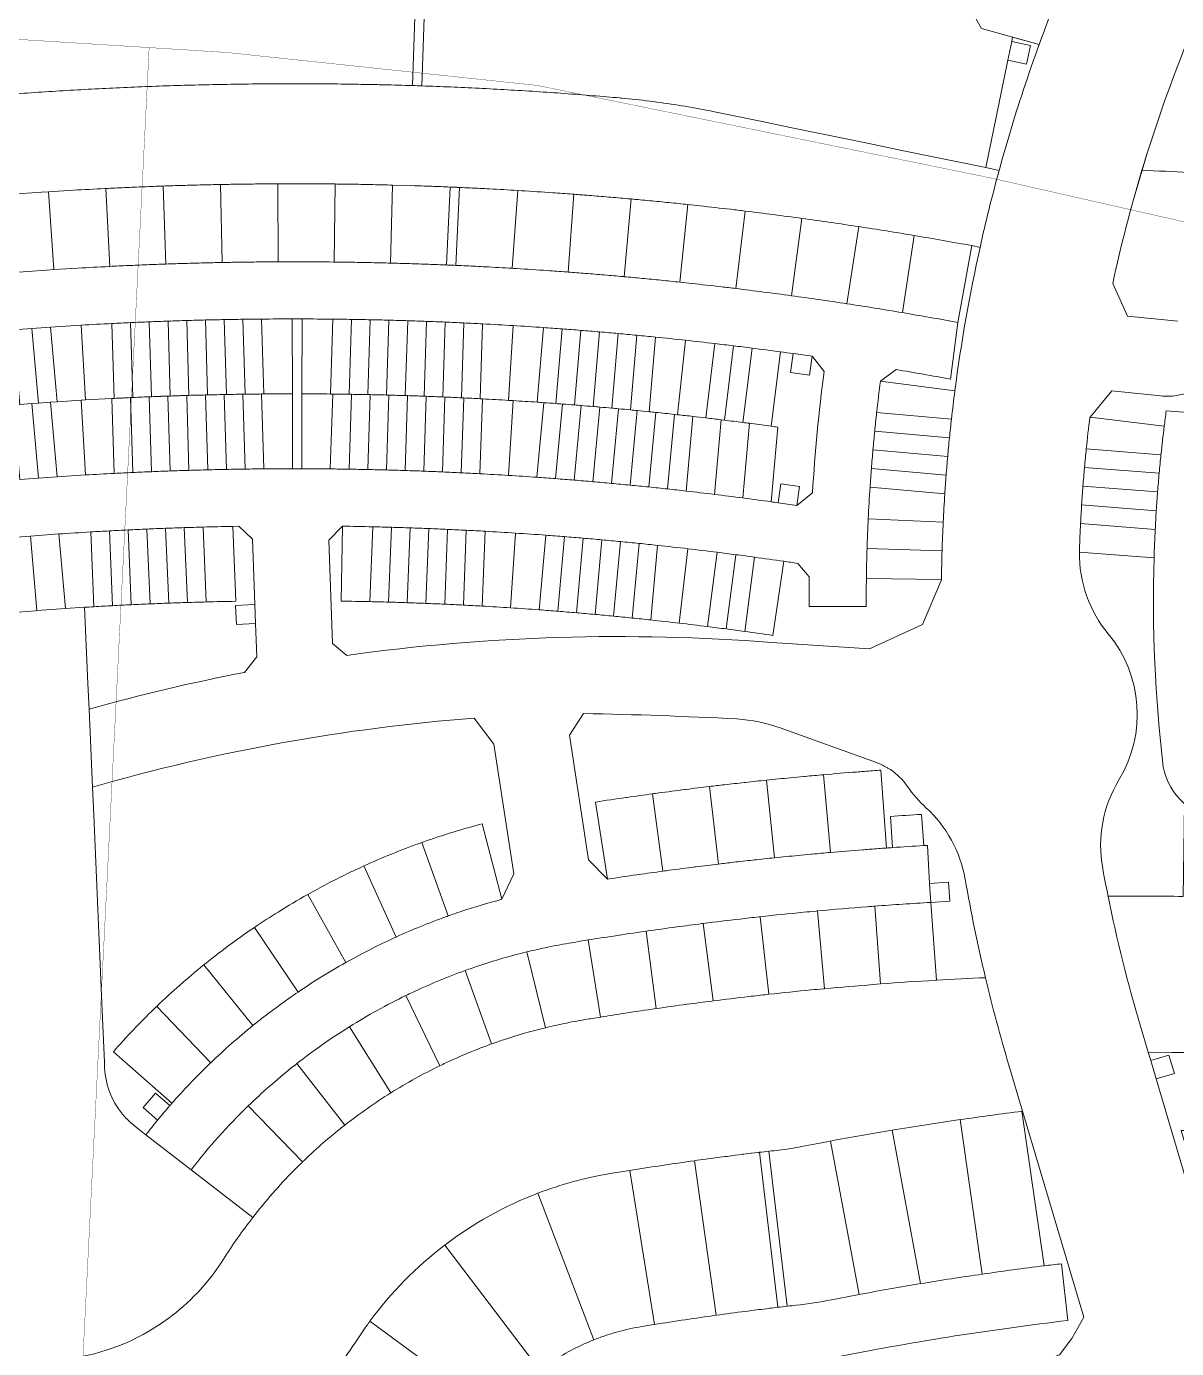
# Model space of a CAD drawing. Header units: centimetres. Extents: x -6122352 to 6876996, y -1694241 to 2592194.
# Drawn here: x -4519016 to -4150355, y -321078 to 102503 of the extents above; entities that cross this region are included whole.
import ezdxf

# ---------------------------------------------------------------- set-up
doc = ezdxf.new("R2010")
doc.units = ezdxf.units.CM
doc.header["$MEASUREMENT"] = 0
for name, color, linetype, lineweight, true_color in [('23585-XR-AR-DAMAC PLOT LIMITS$0$1-End units', 7, 'Continuous', 5, 0xf8991e), ('23585-XR-AR-DAMAC PLOT LIMITS$0$1-Open Space', 7, 'Continuous', 5, 0x90cf5a), ('23585-XR-AR-DAMAC PLOT LIMITS$0$1-Utility', 7, 'Continuous', 5, 0x8db1ff)]:
    doc.layers.add(name, color=color, linetype=linetype, lineweight=lineweight, true_color=true_color)
for name, color, linetype, lineweight in [('23585-XR-AR-DAMAC PLOT LIMITS$0$1-LV3', 231, 'Continuous', 5), ('23585-XR-AR-DAMAC PLOT LIMITS$0$1-Mid units', 41, 'Continuous', 5), ('23585-XR-AR-DAMAC PLOT LIMITS$0$1-Recreational', 211, 'Continuous', 5), ('23585-XR-AR-DAMAC PLOT LIMITS$0$1-V75', 142, 'Continuous', 5), ('A-ANNO-TEXT', 3, 'Continuous', 25)]:
    doc.layers.add(name, color=color, linetype=linetype, lineweight=lineweight)
doc.layers.add('23585-XR-AR-DAMAC PLOT LIMITS$0$D-Phase New', color=7, linetype='Continuous', true_color=0x000080)
doc.layers.add('@MI-REF LAYER', color=7, linetype='Continuous')

# ---------------------------------------------------------------- blocks, each defined once
blk = doc.blocks.new('23585-XR-AR-DAMAC PLOT LIMITS')
at = {"layer": '23585-XR-AR-DAMAC PLOT LIMITS$0$1-End units', "color": 251, "true_color": 0x636466}
for points in [[(496868.89, 2769574.69), (496847.25, 2769564.18, 0.003569), (496850.77, 2769557.23), (496857.13, 2769555.72), (496873.37, 2769565.89, -0.004724)], [(496996.65, 2769505.94), (496979.12, 2769489.53, -0.005303), (496972.46, 2769497.18), (496972.44, 2769497.33), (496990.64, 2769512.85, 0.005042)], [(497019.55, 2769481.96), (497002.02, 2769465.55, -0.005978), (497001.32, 2769466.22, -0.004283), (496995.52, 2769472.01), (497013.05, 2769488.42, 0.005042)], [(496942.9, 2769464.09), (496925.14, 2769447.85, -0.004637), (496918.54, 2769455.54), (496936.94, 2769471.04, 0.004383)], [(496965.48, 2769439.82), (496948.39, 2769422.88, -0.004637), (496941.33, 2769430.14), (496959.09, 2769446.37, 0.004383)], [(496905.55, 2769419.98, 0.000695), (496903.13, 2769417.96, 0.000689), (496900.74, 2769415.96), (496900.19, 2769415.5, 0.000477), (496898.54, 2769414.1), (496882.95, 2769432.35, -0.001976), (496889.96, 2769438.23)], [(496971.97, 2769433.38), (496955.19, 2769416.14, -0.004382), (496948.39, 2769422.88), (496965.48, 2769439.82, 0.004382)], [(496978.58, 2769427.05), (496962.11, 2769409.53, -0.004382), (496955.19, 2769416.14), (496971.97, 2769433.38, 0.004382)], [(496889.42, 2769406.31, 0.000914), (496886.29, 2769403.59, 0.001103), (496882.52, 2769400.3), (496866.68, 2769418.33, -0.002045), (496873.83, 2769424.55)], [(496923.37, 2769403.58, 0.002063), (496916.34, 2769397.72), (496900.19, 2769415.5), (496900.74, 2769415.96, -0.000689), (496903.13, 2769417.96, -0.000695), (496905.55, 2769419.98, -0.000478), (496907.22, 2769421.37)], [(496882.52, 2769400.3), (496881.77, 2769399.64, 0.001323), (496877.28, 2769395.66, 0.000475), (496875.67, 2769394.23), (496859.4, 2769411.88, -0.0021), (496866.68, 2769418.33)], [(496916.34, 2769397.72, 0.002062), (496909.36, 2769391.8), (496893.21, 2769409.57), (496893.97, 2769410.22, -0.001323), (496898.54, 2769414.1, -0.000477), (496900.19, 2769415.5)], [(496909.36, 2769391.8, 0.002062), (496902.43, 2769385.82), (496886.29, 2769403.59, -0.000914), (496889.42, 2769406.31, -0.001104), (496893.21, 2769409.57)], [(496948.29, 2769369.3), (496932.85, 2769387.67, -0.002174), (496940.17, 2769393.7), (496955.35, 2769375.11, 0.002143)], [(496849.19, 2769369.84, 0.001702), (496843.62, 2769364.5, 0.000316), (496842.59, 2769363.5), (496825.91, 2769380.76, -0.0021), (496832.93, 2769387.49)], [(496842.59, 2769363.5, 0.00186), (496836.54, 2769357.62), (496836.03, 2769357.11), (496818.85, 2769373.88, -0.002128), (496825.91, 2769380.76)], [(496939.11, 2769361.57, 0.002143), (496932.16, 2769355.62), (496916.46, 2769373.77, -0.002174), (496923.66, 2769379.94)], [(496932.16, 2769355.62, 0.002143), (496925.27, 2769349.6), (496909.1, 2769367.34, -0.002236), (496916.46, 2769373.77)], [(496866.89, 2769353.55, 0.002062), (496860.28, 2769347.22), (496843.62, 2769364.5, -0.001702), (496849.19, 2769369.84, -0.000475), (496850.75, 2769371.32)], [(496860.28, 2769347.22, 0.002062), (496853.72, 2769340.84), (496836.54, 2769357.62, -0.00186), (496842.59, 2769363.5, -0.000316), (496843.62, 2769364.5)], [(496898.65, 2769325.36, 0.002143), (496892.01, 2769319.05), (496875.41, 2769336.38, -0.002236), (496882.49, 2769343.11)], [(496802.51, 2769322.76, 0.002019), (496796.29, 2769316.05), (496778.63, 2769332.3, -0.002128), (496785.33, 2769339.52)], [(496892.01, 2769319.05, 0.002143), (496885.43, 2769312.69), (496868.39, 2769329.6, -0.002236), (496875.41, 2769336.38)], [(496794.22, 2769313.79, 0.002019), (496788.07, 2769307.01), (496769.89, 2769322.69, -0.002128), (496776.51, 2769329.99)], [(496820.17, 2769306.51, 0.002062), (496813.95, 2769299.79), (496796.29, 2769316.05, -0.002019), (496802.51, 2769322.76), (496803, 2769323.28)], [(496811.92, 2769297.59, 0.002062), (496805.77, 2769290.81), (496787.59, 2769306.48), (496788.07, 2769307.01, -0.002019), (496794.22, 2769313.79)], [(496860.08, 2769287.13, 0.002143), (496853.78, 2769280.5), (496836.31, 2769296.96, -0.002236), (496843.04, 2769304.03)], [(496756.71, 2769270.67), (496756.25, 2769270.12), (496750.9, 2769263.62), (496732.28, 2769278.76, 0.000097), (496738.53, 2769286.35)], [(496774.44, 2769254.45, -0.000312), (496768.63, 2769247.38), (496749.98, 2769262.49), (496750.9, 2769263.62), (496756.25, 2769270.12)], [(496830.98, 2769255.53, 0.002142), (496824.72, 2769248.38), (496806.36, 2769263.84, -0.002176), (496812.62, 2769270.99)], [(496801.56, 2769220.82, 0.000673), (496799.68, 2769218.5), (496795.82, 2769213.69), (496776.77, 2769228.29, -0.000233), (496783.21, 2769236.27)]]:
    blk.add_lwpolyline(points, format="xyb", close=True, dxfattribs=at)
for points in [[(496745.15, 2769256.49), (496726.09, 2769271.08), (496732.28, 2769278.76), (496750.9, 2769263.62), (496749.98, 2769262.49)], [(496768.63, 2769247.38), (496762.89, 2769240.24), (496743.8, 2769254.8), (496745.15, 2769256.49), (496749.98, 2769262.49)], [(496795.82, 2769213.69), (496794.87, 2769212.49), (496790.15, 2769206.51), (496771.1, 2769221.11), (496776.77, 2769228.29)]]:
    blk.add_lwpolyline(points, close=True, dxfattribs=at)
at = {"layer": '23585-XR-AR-DAMAC PLOT LIMITS$0$1-LV3', "color": 251, "true_color": 0x636466}
for points in [[(496921.39, 2769486.52, 0.003825), (496907.12, 2769475.56), (496891.44, 2769495.03, -0.003905), (496906.31, 2769506.46)], [(496907.12, 2769475.56, 0.003827), (496893.01, 2769464.38), (496877.33, 2769483.85, -0.003747), (496891.44, 2769495.03)], [(496893.01, 2769464.38, 0.003827), (496879.08, 2769452.98), (496863.1, 2769472.21, -0.003827), (496877.33, 2769483.85)], [(496879.08, 2769452.98, 0.003827), (496865.32, 2769441.37), (496849.05, 2769460.36, -0.003827), (496863.1, 2769472.21)], [(496865.32, 2769441.37, 0.000969), (496861.86, 2769438.4, 0.002045), (496854.6, 2769432.08, 0.000724), (496851.74, 2769429.56), (496835.14, 2769448.25, -0.000734), (496838.1, 2769450.85, -0.002045), (496845.52, 2769457.32, -0.000969), (496849.05, 2769460.36)], [(496851.74, 2769429.56, 0.001151), (496847.21, 2769425.53, 0.001296), (496842.68, 2769421.46, 0.001242), (496838.35, 2769417.54), (496821.51, 2769436.01, -0.001242), (496825.93, 2769440.02, -0.001296), (496830.56, 2769444.18, -0.00114), (496835.14, 2769448.25)], [(496838.35, 2769417.54), (496838.16, 2769417.36, 0.001296), (496833.67, 2769413.25, 0.001296), (496829.2, 2769409.1, 0.001181), (496825.14, 2769405.31), (496808.02, 2769423.52, -0.001181), (496812.16, 2769427.4, -0.001296), (496816.73, 2769431.63, -0.001296), (496821.32, 2769435.84), (496821.51, 2769436.01)], [(496825.14, 2769405.31), (496824.75, 2769404.94, 0.001296), (496820.32, 2769400.75, 0.0021), (496813.19, 2769393.91, 0.000316), (496812.12, 2769392.88), (496794.99, 2769411.1), (496795.81, 2769411.89, -0.0021), (496803.09, 2769418.87, -0.001296), (496807.62, 2769423.15), (496808.02, 2769423.52)], [(496812.12, 2769392.88, 0.001812), (496806.02, 2769386.93, 0.001296), (496801.68, 2769382.64, 0.00072), (496799.29, 2769380.25), (496781.61, 2769397.93, -0.00072), (496784.06, 2769400.37, -0.001296), (496788.49, 2769404.75, -0.001891), (496794.99, 2769411.1)], [(496779.49, 2769395.81, 0.001247), (496775.28, 2769391.55, 0.001296), (496770.92, 2769387.11), (496766.58, 2769382.64), (496784.56, 2769365.27, -0.001297), (496788.81, 2769369.65, -0.001296), (496793.08, 2769374, -0.001234), (496797.17, 2769378.13)], [(496784.56, 2769365.27, 0.00127), (496780.35, 2769360.88, 0.001296), (496776.15, 2769356.47, 0.001237), (496772.16, 2769352.23), (496753.91, 2769369.32, -0.001237), (496757.98, 2769373.64, -0.001296), (496762.27, 2769378.15, -0.001294), (496766.58, 2769382.64)], [(496772.16, 2769352.23), (496771.97, 2769352.03, 0.002131), (496765.15, 2769344.68), (496763.02, 2769342.36, 0.000967), (496759.96, 2769339), (496741.45, 2769355.8, -0.00097), (496744.59, 2769359.25), (496746.74, 2769361.59, -0.002134), (496753.72, 2769369.11), (496753.91, 2769369.32)], [(497030.12, 2769355.9, 0.001144), (497026.95, 2769351.88), (497026.69, 2769351.56, 0.000463), (497025.42, 2769349.93, 0.002326), (497019.05, 2769341.71), (496999.21, 2769356.93, -0.002326), (497005.73, 2769365.33, -0.000463), (497007.03, 2769367), (497007.29, 2769367.33, -0.001144), (497010.53, 2769371.44)], [(496759.96, 2769339, 0.001164), (496756.28, 2769334.93, 0.001296), (496752.22, 2769330.39, 0.001296), (496748.18, 2769325.83), (496747.96, 2769325.58), (496729.2, 2769342.1), (496729.42, 2769342.35, -0.001296), (496733.55, 2769347.01, -0.001296), (496737.7, 2769351.65, -0.001164), (496741.45, 2769355.8)], [(497019.05, 2769341.71, 0.001306), (497015.5, 2769337.06), (497015.25, 2769336.74, 0.000928), (497012.75, 2769333.42, 0.001699), (497008.2, 2769327.34), (496988.13, 2769342.24, -0.001699), (496992.78, 2769348.46, -0.000928), (496995.33, 2769351.85), (496995.59, 2769352.18, -0.001307), (496999.21, 2769356.93)], [(497072.23, 2769339.19), (497071.98, 2769338.88, 0.004099), (497060.99, 2769325.13), (497041.34, 2769340.58, -0.004093), (497052.58, 2769354.64)], [(496747.96, 2769325.58, 0.001225), (496744.16, 2769321.24, 0.001296), (496740.17, 2769316.64, 0.001306), (496736.17, 2769311.98), (496717.15, 2769328.21, -0.001306), (496721.24, 2769332.97, -0.001296), (496725.32, 2769337.67, -0.001225), (496729.2, 2769342.1)], [(497008.2, 2769327.34, 0.001469), (497004.3, 2769322.06), (497004.06, 2769321.72, 0.001393), (497000.39, 2769316.69, 0.001072), (496997.59, 2769312.8), (496977.28, 2769327.37, -0.001072), (496980.14, 2769331.35, -0.001393), (496983.89, 2769336.5), (496984.14, 2769336.84, -0.001469), (496988.13, 2769342.24)], [(497060.99, 2769325.13), (497059.52, 2769323.25, 0.003632), (497049.99, 2769310.88), (497030.08, 2769326, -0.003632), (497039.83, 2769338.65, -0.000463), (497041.09, 2769340.26), (497041.34, 2769340.58)], [(496736.17, 2769311.98, 0.001285), (496732.25, 2769307.37, 0.001296), (496728.33, 2769302.7, 0.001245), (496724.58, 2769298.2), (496705.32, 2769314.14, -0.001246), (496709.15, 2769318.74, -0.001296), (496713.16, 2769323.5, -0.001285), (496717.15, 2769328.21)], [(496997.59, 2769312.8, 0.001631), (496993.36, 2769306.86), (496993.12, 2769306.53, 0.001858), (496988.35, 2769299.72, 0.000444), (496987.22, 2769298.09), (496966.67, 2769312.34, -0.000444), (496967.83, 2769314, -0.001858), (496972.71, 2769320.96), (496972.95, 2769321.3, -0.001631), (496977.28, 2769327.37)], [(497049.99, 2769310.88), (497049.76, 2769310.58), (497049.75, 2769310.57, 0.000928), (497047.34, 2769307.38, 0.003167), (497039.23, 2769296.46), (497019.06, 2769311.24, -0.003167), (497027.37, 2769322.42, -0.000928), (497029.83, 2769325.68), (497030.08, 2769326)], [(496724.58, 2769298.2), (496724.42, 2769298, -0.000098), (496718.09, 2769290.32), (496713.2, 2769284.25), (496693.7, 2769299.9), (496698.71, 2769306.11, 0.000099), (496705.14, 2769313.91), (496705.32, 2769314.14)], [(496987.22, 2769298.09, 0.001793), (496982.67, 2769291.49), (496982.44, 2769291.15, 0.002141), (496977.08, 2769283.22), (496956.31, 2769297.13, -0.002141), (496961.79, 2769305.24), (496962.03, 2769305.58, -0.001793), (496966.67, 2769312.34)], [(497039.23, 2769296.46), (497039, 2769296.14), (497038.99, 2769296.14, 0.001393), (497035.47, 2769291.29, 0.002702), (497028.71, 2769281.85), (497008.3, 2769296.29, -0.002702), (497015.22, 2769305.96, -0.001393), (497018.82, 2769310.91), (497019.06, 2769311.24)], [(497028.71, 2769281.85), (497028.48, 2769281.54), (497028.48, 2769281.53, 0.001858), (497023.89, 2769274.99, 0.002329), (497018.21, 2769266.74), (496997.79, 2769281.17, -0.002237), (497003.37, 2769289.27, -0.001858), (497008.06, 2769295.96), (497008.3, 2769296.29)], [(497018.21, 2769266.74, 0.002324), (497012.62, 2769258.47, 0.001864), (497008.19, 2769251.79), (496987.3, 2769265.53, -0.001864), (496991.84, 2769272.36, -0.002324), (496997.56, 2769280.83), (496997.79, 2769281.17)], [(496959, 2769253.92), (496936.87, 2769265.56, 0.016104), (496930.18, 2769251.75, 0.005027), (496928.27, 2769247.35), (496951.3, 2769237.63, -0.005027), (496953.01, 2769241.57, -0.016092)], [(497008.19, 2769251.79, 0.001203), (497005.36, 2769247.46, 0.010017), (497001.76, 2769241.68, 0.008868), (496998.76, 2769236.45), (496976.84, 2769248.47, -0.008868), (496980.28, 2769254.47, -0.010017), (496984.41, 2769261.1, -0.001203), (496987.3, 2769265.53)], [(496951.3, 2769237.63, 0.000926), (496951, 2769236.91, 0.020198), (496945, 2769220.75), (496921.23, 2769228.5, -0.020198), (496927.93, 2769246.54, -0.000926), (496928.27, 2769247.35)], [(496998.76, 2769236.45, 0.020547), (496992.56, 2769223.94, 0.005954), (496990.95, 2769220.22), (496967.88, 2769229.85, -0.005954), (496969.72, 2769234.12, -0.020547), (496976.84, 2769248.47)], [(496990.95, 2769220.22, 0.023464), (496985.5, 2769205.23, 0.003011), (496984.91, 2769203.27), (496960.95, 2769210.42, -0.003011), (496961.63, 2769212.66, -0.023464), (496967.88, 2769229.85)], [(496945, 2769220.75, 0.003264), (496944.16, 2769218.1, 0.003011), (496943.41, 2769215.64, 0.014847), (496940.15, 2769203.4), (496915.81, 2769209.11, -0.014848), (496919.45, 2769222.79, -0.003012), (496920.29, 2769225.53, -0.003264), (496921.23, 2769228.5)], [(496940.15, 2769203.4, 0.011625), (496938.12, 2769193.7, 0.009497), (496936.79, 2769185.71), (496912.05, 2769189.34, -0.009498), (496913.54, 2769198.27, -0.011625), (496915.81, 2769209.11)], [(496984.91, 2769203.27, 0.026408), (496980.69, 2769185.83), (496980.69, 2769185.78), (496956.11, 2769190.35, -0.026477), (496960.95, 2769210.42)], [(496936.79, 2769185.71, 0.016974), (496935.17, 2769171.32, 0.002875), (496934.99, 2769168.87, 0.001273), (496934.92, 2769167.79), (496909.97, 2769169.32, -0.001273), (496910.05, 2769170.53, -0.002875), (496910.24, 2769173.27, -0.016974), (496912.05, 2769189.34)], [(496980.69, 2769185.78, 0.026476), (496978.34, 2769167.95), (496953.41, 2769169.89, -0.026476), (496956.11, 2769190.35)], [(496978.34, 2769167.95, 0.002875), (496978.2, 2769166, 0.023599), (496977.89, 2769149.96), (496952.9, 2769149.27, -0.023587), (496953.25, 2769167.66, -0.002875), (496953.41, 2769169.89)], [(496934.92, 2769167.79, 0.021125), (496934.58, 2769149.77), (496909.58, 2769149.2, -0.021125), (496909.97, 2769169.32)], [(496934.6, 2769148.76, 0.020125), (496935.75, 2769131.8), (496910.9, 2769129.11, -0.020114), (496909.61, 2769148.07, -0.001187), (496909.58, 2769149.2), (496934.58, 2769149.77, 0.001187)], [(496980.25, 2769126.14), (496955.6, 2769121.94, -0.035625), (496952.9, 2769149.27), (496977.89, 2769149.96, 0.005886), (496978.04, 2769146.01, 0.029754)]]:
    blk.add_lwpolyline(points, format="xyb", close=True, dxfattribs=at)
blk.add_lwpolyline([(496713.2, 2769284.25), (496711.8, 2769282.52), (496708, 2769277.73), (496704.23, 2769272.94), (496702.04, 2769270.13), (496682.31, 2769285.47), (496684.54, 2769288.34), (496688.39, 2769293.24), (496692.29, 2769298.14), (496693.7, 2769299.9)], close=True, dxfattribs=at)
at = {"layer": '23585-XR-AR-DAMAC PLOT LIMITS$0$1-Mid units', "color": 251, "true_color": 0x636466}
for points in [[(497000.66, 2769501.48), (496983.14, 2769485.07, -0.003139), (496979.12, 2769489.53), (496996.65, 2769505.94, 0.003305)], [(497004.73, 2769497.07), (496987.21, 2769480.67, -0.003138), (496983.14, 2769485.07), (497000.66, 2769501.48, 0.003304)], [(497008.86, 2769492.71), (496991.34, 2769476.31, -0.003138), (496987.21, 2769480.67), (497004.73, 2769497.07, 0.003304)], [(497013.05, 2769488.42), (496995.52, 2769472.01, -0.003139), (496991.34, 2769476.31), (497008.86, 2769492.71, 0.003305)], [(496946.87, 2769459.59), (496929.11, 2769443.36, -0.002748), (496925.14, 2769447.85), (496942.9, 2769464.09, 0.002874)], [(496950.89, 2769455.14), (496933.14, 2769438.91, -0.002747), (496929.11, 2769443.36), (496946.87, 2769459.59, 0.002874)], [(496954.97, 2769450.73), (496937.21, 2769434.5, -0.002747), (496933.14, 2769438.91), (496950.89, 2769455.14, 0.002874)], [(496959.09, 2769446.37), (496941.33, 2769430.14, -0.002748), (496937.21, 2769434.5), (496954.97, 2769450.73, 0.002874)], [(496898.54, 2769414.1, 0.001323), (496893.97, 2769410.22), (496878.38, 2769428.46, -0.001296), (496882.95, 2769432.35)], [(496893.97, 2769410.22), (496893.21, 2769409.57, 0.001104), (496889.42, 2769406.31), (496873.83, 2769424.55, -0.001296), (496878.38, 2769428.46)], [(496875.67, 2769394.23, 0.000848), (496872.8, 2769391.66, 0.000475), (496871.2, 2769390.22), (496854.94, 2769407.87, -0.001296), (496859.4, 2769411.88)], [(496871.2, 2769390.22, 0.000848), (496868.35, 2769387.64, 0.000475), (496866.76, 2769386.19), (496850.49, 2769403.84, -0.001296), (496854.94, 2769407.87)], [(496866.76, 2769386.19, 0.000848), (496863.92, 2769383.6, 0.000475), (496862.33, 2769382.14), (496846.07, 2769399.79, -0.001296), (496850.49, 2769403.84)], [(496902.43, 2769385.82, 0.001352), (496897.91, 2769381.87), (496881.77, 2769399.64), (496882.52, 2769400.3, -0.001103), (496886.29, 2769403.59)], [(496862.33, 2769382.14, 0.000848), (496859.51, 2769379.53, 0.000475), (496857.93, 2769378.06), (496841.67, 2769395.71, -0.001296), (496846.07, 2769399.79)], [(496897.91, 2769381.87, 0.001352), (496893.41, 2769377.9), (496877.28, 2769395.66, -0.001323), (496881.77, 2769399.64)], [(496857.93, 2769378.06, 0.000848), (496855.12, 2769375.43, 0.000475), (496853.55, 2769373.96), (496837.29, 2769391.61, -0.001296), (496841.67, 2769395.71)], [(496893.41, 2769377.9, 0.001352), (496888.94, 2769373.9), (496872.8, 2769391.66, -0.000848), (496875.67, 2769394.23, -0.000475), (496877.28, 2769395.66)], [(496853.55, 2769373.96, 0.000848), (496850.75, 2769371.32, 0.000475), (496849.19, 2769369.84), (496832.93, 2769387.49, -0.001296), (496837.29, 2769391.61)], [(496888.94, 2769373.9, 0.001352), (496884.48, 2769369.88), (496868.35, 2769387.64, -0.000848), (496871.2, 2769390.22, -0.000475), (496872.8, 2769391.66)], [(496884.48, 2769369.88, 0.001352), (496880.05, 2769365.83), (496863.92, 2769383.6, -0.000848), (496866.76, 2769386.19, -0.000475), (496868.35, 2769387.64)], [(496948.29, 2769369.3, 0.001405), (496943.69, 2769365.45), (496928.24, 2769383.82, -0.001374), (496932.85, 2769387.67)], [(496880.05, 2769365.83, 0.001352), (496875.65, 2769361.76), (496859.51, 2769379.53, -0.000848), (496862.33, 2769382.14, -0.000475), (496863.92, 2769383.6)], [(496943.69, 2769365.45, 0.001405), (496939.11, 2769361.57), (496923.66, 2769379.94, -0.001374), (496928.24, 2769383.82)], [(496875.65, 2769361.76, 0.001352), (496871.26, 2769357.67), (496855.12, 2769375.43, -0.000848), (496857.93, 2769378.06, -0.000475), (496859.51, 2769379.53)], [(496836.03, 2769357.11, 0.001165), (496832.27, 2769353.4), (496831.76, 2769352.9), (496814.58, 2769369.66, -0.001296), (496818.85, 2769373.88)], [(496871.26, 2769357.67, 0.001352), (496866.89, 2769353.55), (496850.75, 2769371.32, -0.000848), (496853.55, 2769373.96, -0.000475), (496855.12, 2769375.43)], [(496831.76, 2769352.9, 0.001165), (496828.02, 2769349.17), (496827.52, 2769348.66), (496810.34, 2769365.42, -0.001296), (496814.58, 2769369.66)], [(496827.52, 2769348.66, 0.001165), (496823.8, 2769344.91), (496823.29, 2769344.4), (496806.11, 2769361.16, -0.001296), (496810.34, 2769365.42)], [(496925.27, 2769349.6, 0.001405), (496920.77, 2769345.62), (496904.61, 2769363.37, -0.001374), (496909.1, 2769367.34)], [(496823.29, 2769344.4, 0.001165), (496819.59, 2769340.63), (496819.09, 2769340.11), (496801.91, 2769356.87, -0.001296), (496806.11, 2769361.16)], [(496920.77, 2769345.62, 0.001405), (496916.3, 2769341.62), (496900.14, 2769359.36, -0.001374), (496904.61, 2769363.37)], [(496819.09, 2769340.11, 0.001165), (496815.41, 2769336.32), (496814.91, 2769335.81), (496797.73, 2769352.57, -0.001296), (496801.91, 2769356.87)], [(496853.72, 2769340.84, 0.001352), (496849.44, 2769336.63), (496832.27, 2769353.4, -0.001165), (496836.03, 2769357.11), (496836.54, 2769357.62)], [(496916.3, 2769341.62, 0.001405), (496911.86, 2769337.59), (496895.7, 2769355.33, -0.001374), (496900.14, 2769359.36)], [(496814.91, 2769335.81, 0.001165), (496811.25, 2769332), (496810.76, 2769331.48), (496793.58, 2769348.24, -0.001296), (496797.73, 2769352.57)], [(496849.44, 2769336.63, 0.001352), (496845.19, 2769332.39), (496828.02, 2769349.17, -0.001165), (496831.76, 2769352.9), (496832.27, 2769353.4)], [(496911.86, 2769337.59, 0.001405), (496907.43, 2769333.54), (496891.27, 2769351.28, -0.001374), (496895.7, 2769355.33)], [(496810.76, 2769331.48, 0.001165), (496807.12, 2769327.65), (496806.62, 2769327.13), (496789.44, 2769343.89, -0.001296), (496793.58, 2769348.24)], [(496845.19, 2769332.39, 0.001352), (496840.96, 2769328.14), (496823.8, 2769344.91, -0.001165), (496827.52, 2769348.66), (496828.02, 2769349.17)], [(496907.43, 2769333.54, 0.001405), (496903.03, 2769329.46), (496886.87, 2769347.21, -0.001374), (496891.27, 2769351.28)], [(496806.62, 2769327.13, 0.001165), (496803, 2769323.28), (496802.51, 2769322.76), (496785.33, 2769339.52, -0.001296), (496789.44, 2769343.89)], [(496840.96, 2769328.14, 0.001352), (496836.76, 2769323.86), (496819.59, 2769340.63, -0.001165), (496823.29, 2769344.4), (496823.8, 2769344.91)], [(496903.03, 2769329.46, 0.001405), (496898.65, 2769325.36), (496882.49, 2769343.11, -0.001374), (496886.87, 2769347.21)], [(496836.76, 2769323.86, 0.001352), (496832.58, 2769319.55), (496815.41, 2769336.32, -0.001165), (496819.09, 2769340.11), (496819.59, 2769340.63)], [(496832.58, 2769319.55, 0.001352), (496828.42, 2769315.23), (496811.25, 2769332, -0.001165), (496814.91, 2769335.81), (496815.41, 2769336.32)], [(496828.42, 2769315.23, 0.001352), (496824.29, 2769310.88), (496807.12, 2769327.65, -0.001165), (496810.76, 2769331.48), (496811.25, 2769332)], [(496824.29, 2769310.88, 0.001352), (496820.17, 2769306.51), (496803, 2769323.28, -0.001165), (496806.62, 2769327.13), (496807.12, 2769327.65)], [(496885.43, 2769312.69, 0.001405), (496881.15, 2769308.49), (496864.11, 2769325.39, -0.001374), (496868.39, 2769329.6)], [(496769.89, 2769322.69, 0.001296), (496765.89, 2769318.22), (496784.06, 2769302.54, -0.001165), (496787.59, 2769306.48), (496788.07, 2769307.01)], [(496881.15, 2769308.49, 0.001405), (496876.89, 2769304.27), (496859.85, 2769321.17, -0.001374), (496864.11, 2769325.39)], [(496765.89, 2769318.22, 0.001296), (496761.91, 2769313.73), (496780.08, 2769298.05, -0.001323), (496784.06, 2769302.54)], [(496876.89, 2769304.27, 0.001405), (496872.65, 2769300.02), (496855.61, 2769316.92, -0.001374), (496859.85, 2769321.17)], [(496761.91, 2769313.73, 0.001296), (496757.95, 2769309.22), (496776.13, 2769293.54, -0.001323), (496780.08, 2769298.05)], [(496872.65, 2769300.02, 0.001405), (496868.44, 2769295.75), (496851.4, 2769312.65, -0.001374), (496855.61, 2769316.92)], [(496757.95, 2769309.22, 0.001296), (496754.02, 2769304.68), (496772.19, 2769289.01, -0.001323), (496776.13, 2769293.54)], [(496868.44, 2769295.75, 0.001405), (496864.25, 2769291.45), (496847.21, 2769308.35, -0.001374), (496851.4, 2769312.65)], [(496787.59, 2769306.48, 0.001323), (496783.59, 2769302.01), (496801.77, 2769286.34, -0.001352), (496805.77, 2769290.81)], [(496864.25, 2769291.45, 0.001405), (496860.08, 2769287.13), (496843.04, 2769304.03, -0.001374), (496847.21, 2769308.35)], [(496754.02, 2769304.68, 0.001296), (496750.12, 2769300.13), (496768.29, 2769284.45, -0.001323), (496772.19, 2769289.01)], [(496783.59, 2769302.01, 0.001323), (496779.61, 2769297.52), (496797.79, 2769281.85, -0.001352), (496801.77, 2769286.34)], [(496750.12, 2769300.13, 0.001296), (496746.23, 2769295.56), (496764.4, 2769279.88, -0.001323), (496768.29, 2769284.45)], [(496779.61, 2769297.52, 0.001323), (496775.66, 2769293), (496793.84, 2769277.33, -0.001352), (496797.79, 2769281.85)], [(496746.23, 2769295.56, 0.001296), (496742.37, 2769290.96), (496760.54, 2769275.28, -0.001323), (496764.4, 2769279.88)], [(496775.66, 2769293, 0.001165), (496772.19, 2769289.01, 0.000157), (496771.73, 2769288.47), (496789.91, 2769272.8, -0.001352), (496793.84, 2769277.33)], [(496742.37, 2769290.96, 0.001296), (496738.53, 2769286.35), (496756.71, 2769270.67, -0.001323), (496760.54, 2769275.28)], [(496771.73, 2769288.47, 0.001165), (496768.29, 2769284.45, 0.000157), (496767.82, 2769283.91), (496786.01, 2769268.24, -0.001352), (496789.91, 2769272.8)], [(496767.82, 2769283.91, 0.001323), (496763.94, 2769279.33), (496782.13, 2769263.67, -0.001352), (496786.01, 2769268.24)], [(496763.94, 2769279.33, 0.001323), (496760.09, 2769274.74), (496778.27, 2769259.07, -0.001352), (496782.13, 2769263.67)], [(496778.27, 2769259.07), (496760.09, 2769274.74, 0.001165), (496756.71, 2769270.67), (496756.25, 2769270.12), (496774.44, 2769254.45, -0.001352)], [(496824.72, 2769248.38, 0.001353), (496820.8, 2769243.84), (496802.44, 2769259.3, -0.001374), (496806.36, 2769263.84)], [(496820.8, 2769243.84, 0.001353), (496816.9, 2769239.28), (496798.54, 2769254.74, -0.001374), (496802.44, 2769259.3)], [(496816.9, 2769239.28, 0.001353), (496813.03, 2769234.69), (496794.67, 2769250.15, -0.001374), (496798.54, 2769254.74)], [(496813.03, 2769234.69, 0.001353), (496809.18, 2769230.09), (496790.83, 2769245.55, -0.001374), (496794.67, 2769250.15)], [(496809.18, 2769230.09, 0.001353), (496805.36, 2769225.47), (496787.01, 2769240.92, -0.001374), (496790.83, 2769245.55)], [(496805.36, 2769225.47, 0.001353), (496801.56, 2769220.82), (496783.21, 2769236.27, -0.001375), (496787.01, 2769240.92)]]:
    blk.add_lwpolyline(points, format="xyb", close=True, dxfattribs=at)
for points in [[(496741.42, 2769251.79), (496722.36, 2769266.38), (496726.09, 2769271.08), (496745.15, 2769256.49), (496743.8, 2769254.8)], [(496737.71, 2769247.08), (496718.65, 2769261.67), (496722.36, 2769266.38), (496741.42, 2769251.79), (496740.08, 2769250.09)], [(496740.08, 2769250.09), (496741.42, 2769251.79), (496743.8, 2769254.8), (496762.89, 2769240.24), (496759.16, 2769235.54)], [(496736.37, 2769245.37), (496737.71, 2769247.08), (496740.08, 2769250.09), (496759.16, 2769235.54), (496755.46, 2769230.82)], [(496790.15, 2769206.51), (496789.79, 2769206.05), (496786.5, 2769201.82), (496786.46, 2769201.78), (496767.41, 2769216.37), (496771.1, 2769221.11)]]:
    blk.add_lwpolyline(points, close=True, dxfattribs=at)
at = {"layer": '23585-XR-AR-DAMAC PLOT LIMITS$0$1-Open Space', "color": 251, "true_color": 0x636466}
for points in [[(497143.96, 2769383.15, 0.001278), (497140.28, 2769379.24), (497135.04, 2769373.62), (497127.2, 2769377.43, -0.022437), (497089.51, 2769397.89, -0.005475), (497105.83, 2769415.59)], [(496935.97, 2769573.56, 0.002392), (496925.35, 2769562.99, 0.019605), (496945.75, 2769531.56), (496956.68, 2769528.06), (496968.73, 2769538.77, -0.045849)], [(496688.39, 2769293.24), (496692.29, 2769298.14), (496693.7, 2769299.9), (496698.71, 2769306.11, 0.000099), (496705.14, 2769313.91), (496705.32, 2769314.14, -0.001246), (496709.15, 2769318.74, -0.001296), (496713.16, 2769323.5, -0.001285), (496717.15, 2769328.21, -0.001306), (496721.24, 2769332.97, -0.001296), (496725.32, 2769337.67, -0.001225), (496729.2, 2769342.1, -0.001366), (496733.55, 2769347.01, -0.001296), (496737.7, 2769351.65, -0.001164), (496741.45, 2769355.8, -0.00097), (496744.59, 2769359.25), (496746.74, 2769361.59, -0.002134), (496753.72, 2769369.11, -0.001296), (496757.98, 2769373.64, -0.001296), (496762.27, 2769378.15, -0.001294), (496766.58, 2769382.64), (496770.92, 2769387.11, -0.001296), (496775.28, 2769391.55, -0.001247), (496779.49, 2769395.81, -0.000624), (496781.61, 2769397.93, -0.00072), (496784.06, 2769400.37, -0.001296), (496788.49, 2769404.75, -0.001891), (496794.99, 2769411.1), (496795.81, 2769411.89, -0.0021), (496803.09, 2769418.87, -0.001296), (496807.62, 2769423.15, -0.001296), (496812.16, 2769427.4, -0.001296), (496816.73, 2769431.63, -0.001296), (496821.32, 2769435.84, -0.001296), (496825.93, 2769440.02, -0.001296), (496830.56, 2769444.18, -0.00114), (496835.14, 2769448.25, -0.000734), (496838.1, 2769450.85, -0.002045), (496845.52, 2769457.32, -0.000969), (496849.05, 2769460.36, -0.003827), (496863.1, 2769472.21, -0.003827), (496877.33, 2769483.85, -0.003747), (496891.44, 2769495.03, -0.003905), (496906.31, 2769506.46), (496908.52, 2769508.01, -0.012191), (496894.44, 2769529.21), (496890.91, 2769526.66), (496883.5, 2769521.29), (496876.09, 2769515.93), (496868.67, 2769510.56), (496861.26, 2769505.2), (496853.85, 2769499.83), (496846.43, 2769494.47), (496839.02, 2769489.11), (496831.61, 2769483.74), (496824.2, 2769478.38), (496818.98, 2769474.6, 0.002542), (496816.79, 2769473, 0.008571), (496809.53, 2769467.44, 0.008575), (496802.46, 2769461.62, 0.008571), (496795.59, 2769455.57, 0.0005), (496795.19, 2769455.21, 0.00183), (496788.86, 2769449.37, 0.001943), (496782.18, 2769443.11, 0.001943), (496775.55, 2769436.8, 0.001943), (496768.97, 2769430.44, 0.001943), (496762.44, 2769424.03, 0.001943), (496755.96, 2769417.58, 0.001943), (496749.53, 2769411.07, 0.000637), (496747.43, 2769408.92, 0.001943), (496741.07, 2769402.34, 0.000451), (496739.6, 2769400.81, 0.001424), (496734.76, 2769395.72, 0.000939), (496731.58, 2769392.35, 0.000916), (496728.49, 2769389.05, 0.001855), (496722.28, 2769382.33, 0.001855), (496716.12, 2769375.57, 0.001855), (496710.01, 2769368.76, 0.001855), (496703.94, 2769361.91, 0.001855), (496697.93, 2769355.01, 0.001855), (496691.97, 2769348.06, 0.001855), (496686.07, 2769341.08, 0.001855), (496680.21, 2769334.05, 0.001855), (496674.41, 2769326.97, 0.001855), (496668.65, 2769319.85, 0.001855), (496662.96, 2769312.7, 0.001855)], [(496970.02, 2769047.14, 0.120407), (496984.6, 2769077.01, 0.037488), (496986.05, 2769087.38, 0.044995), (496985.74, 2769099.94, 0.037488), (496983.76, 2769110.22), (496983.75, 2769110.24), (496983.75, 2769110.27, -0.023935), (496980.25, 2769126.14, -0.029819), (496978.04, 2769146.01, -0.00582), (496977.89, 2769149.96, -0.0236), (496978.2, 2769166, -0.002875), (496978.34, 2769167.95, -0.026477), (496980.69, 2769185.78), (496980.69, 2769185.83, -0.026408), (496984.91, 2769203.27, -0.003011), (496985.5, 2769205.23, -0.023464), (496990.95, 2769220.22, -0.005954), (496992.56, 2769223.94, -0.020548), (496998.76, 2769236.45, -0.008868), (497001.76, 2769241.68, -0.010021), (497005.36, 2769247.46, -0.001203), (497008.19, 2769251.79, -0.001864), (497012.62, 2769258.47, -0.002324), (497018.21, 2769266.74, -0.002329), (497023.89, 2769274.99, -0.001858), (497028.48, 2769281.53), (497028.71, 2769281.85, -0.002702), (497035.47, 2769291.29, -0.001393), (497038.99, 2769296.14), (497039.23, 2769296.46, -0.003167), (497047.34, 2769307.38, -0.000928), (497049.75, 2769310.57), (497049.99, 2769310.88, -0.003632), (497059.52, 2769323.25), (497060.99, 2769325.13, -0.004096), (497071.98, 2769338.88), (497072.23, 2769339.19, -0.003646), (497082.21, 2769351.27, 0.013908), (497107.96, 2769337.86), (497121.79, 2769331.13), (497121.67, 2769330.96, 0.00488), (497110.25, 2769314.54, 0.005383), (497098.02, 2769296.18, 0.00488), (497087.27, 2769279.31, 0.002301), (497082.32, 2769271.28, -0.020511), (497078.18, 2769265.08, 0.000904), (497076.34, 2769262.54, 0.000862), (497074.58, 2769260.1), (497074.33, 2769259.75), (497073.05, 2769257.97), (497073.04, 2769257.95), (497072.98, 2769257.88), (497071.52, 2769255.83), (497071.49, 2769255.79), (497071.44, 2769255.71), (497070, 2769253.69), (497068.48, 2769251.54, 0.001496), (497064.97, 2769246.51), (497064.51, 2769245.85, 0.000871), (497062.47, 2769242.91, 0.00513), (497050.73, 2769225.47), (497047.22, 2769220.12, 0.050098), (497036.22, 2769198.8, 0.07155), (497028.33, 2769165.56, 0.071551), (497030.12, 2769131.44, 0.003855), (497030.49, 2769129.62), (497032.02, 2769123.3, -0.001279), (497034.52, 2769111.91, -0.041709)]]:
    blk.add_lwpolyline(points, format="xyb", dxfattribs=at)
for points in [[(496919.01, 2769590.91), (496918.5, 2769591.44), (496906.25, 2769604.02), (496905.74, 2769604.55, -0.002502), (496917.27, 2769615.79), (496918.59, 2769623.31), (496898.82, 2769613.71), (496906.25, 2769598.43, 0.001285), (496907.32, 2769596.22, 0.019777), (496925.35, 2769562.99, -0.002392), (496935.97, 2769573.56)], [(496873.37, 2769565.89), (496865.9, 2769561.21), (496866.75, 2769560.04), (496871.7, 2769563.61), (496875.27, 2769558.67), (496870.33, 2769555.09), (496876.22, 2769546.95), (496890.91, 2769526.66), (496894.44, 2769529.21, -0.005698), (496888.22, 2769539.35, -0.014567)], [(497021.65, 2769520.86, 0.00084), (497018.76, 2769517.88), (497035.75, 2769500.92, 0.000459), (497034.21, 2769499.32), (497028.07, 2769499.26, -0.015955), (497009.05, 2769519.54), (497013.66, 2769523.55), (497009.66, 2769528.15), (497005.06, 2769524.15, -0.003801), (497000.79, 2769529.21), (496987.45, 2769516.64, 0.00273), (496990.64, 2769512.85), (496972.44, 2769497.33), (496970.94, 2769508.08), (496982.66, 2769518.51, 0.077437), (496986.58, 2769523.26, -0.077432), (496995.26, 2769533.8), (497003.48, 2769541.1)], [(496936.94, 2769471.04), (496918.54, 2769455.54), (496919.2, 2769461.77, -0.003809), (496933.19, 2769472.51), (496921.39, 2769486.52), (496906.31, 2769506.46), (496908.52, 2769508.01, 0.022346)], [(497084.19, 2769435.97), (497105.83, 2769415.59, 0.005474), (497089.51, 2769397.89, -0.004803), (497081.69, 2769402.7, -0.183414), (497064.4, 2769425.62, 0.319346), (497027.61, 2769454.69, -0.177243), (497002.02, 2769465.55), (497019.55, 2769481.96, 0.036928), (497070.86, 2769438.92, 0.170093)], [(496904.09, 2769444.3, 0.017304), (496930.22, 2769415.29), (496929.84, 2769408.89), (496925.97, 2769413.61), (496921.26, 2769409.74), (496925.12, 2769405.03, 0.000511), (496923.37, 2769403.58), (496907.22, 2769421.37, 0.000478), (496905.55, 2769419.98), (496889.96, 2769438.23, -0.000903), (496893.18, 2769440.9), (496897.03, 2769436.18), (496901.75, 2769440.04), (496897.89, 2769444.77), (496898.01, 2769444.87)], [(496731.63, 2769428.59, 0.000624), (496729.53, 2769426.45), (496747.43, 2769408.92, -0.000637), (496749.53, 2769411.07)], [(496861.88, 2769269.29), (496836.66, 2769290.73), (496836.31, 2769296.96), (496853.78, 2769280.5, -0.002143), (496860.08, 2769287.13, -0.001405), (496864.25, 2769291.45, -0.001405), (496868.44, 2769295.75, -0.001405), (496872.65, 2769300.02, -0.001405), (496876.89, 2769304.27, -0.001405), (496881.15, 2769308.49, -0.001405), (496885.43, 2769312.69, -0.002143), (496892.01, 2769319.05, -0.002143), (496898.65, 2769325.36, -0.001405), (496903.03, 2769329.46, -0.001405), (496907.43, 2769333.54, -0.001405), (496911.86, 2769337.59, -0.001405), (496916.3, 2769341.62, -0.001405), (496920.77, 2769345.62, -0.001405), (496925.27, 2769349.6, -0.002143), (496932.16, 2769355.62, -0.002143), (496939.11, 2769361.57, -0.001405), (496943.69, 2769365.45, -0.001405), (496948.29, 2769369.3, -0.002143), (496955.35, 2769375.11), (496940.17, 2769393.7, -0.001038), (496943.69, 2769396.56), (496949.41, 2769396.35, 0.004203), (496956.37, 2769389.91), (496968.69, 2769403.44, -0.004104), (496962.11, 2769409.53), (496978.58, 2769427.05), (496978.71, 2769426.93), (496985.14, 2769412.79), (496979.45, 2769395.02), (496956.79, 2769373.3, 0.054122), (496867.8, 2769270.07)], [(496799.29, 2769380.25, 0.000576), (496797.37, 2769378.33), (496797.17, 2769378.13), (496779.49, 2769395.81), (496779.66, 2769395.98, -0.000576), (496781.61, 2769397.93)], [(497162.11, 2769365.96), (497160.67, 2769364.44), (497177.93, 2769356.04, -0.001295), (497181.54, 2769359.81), (497198.33, 2769342.94), (497198.48, 2769342.8), (497198.52, 2769342.76), (497143.08, 2769369.71), (497145.74, 2769375.2), (497140.26, 2769377.86), (497137.59, 2769372.38), (497135.04, 2769373.62), (497140.28, 2769379.24, -0.001278), (497143.96, 2769383.15)], [(497082.21, 2769351.27, 0.00365), (497072.23, 2769339.19), (497052.58, 2769354.64), (497056.42, 2769359.37), (497051.68, 2769363.22), (497047.84, 2769358.48), (497038.37, 2769366.17), (497037.63, 2769365.26), (497029.79, 2769371.48, 0.002217), (497023.53, 2769363.68), (497031.36, 2769357.47, 0.000447), (497030.12, 2769355.9), (497010.53, 2769371.44, 0.001144), (497007.29, 2769367.33), (497007.03, 2769367, 0.000463), (497005.73, 2769365.33, 0.002326), (496999.21, 2769356.93, 0.001307), (496995.59, 2769352.18), (496995.33, 2769351.85, 0.000928), (496992.78, 2769348.46, 0.001699), (496988.13, 2769342.24, 0.001469), (496984.14, 2769336.84), (496983.89, 2769336.5, 0.001393), (496980.14, 2769331.35, 0.001072), (496977.28, 2769327.37, 0.001631), (496972.95, 2769321.3), (496972.71, 2769320.96, 0.001858), (496967.83, 2769314, 0.000444), (496966.67, 2769312.34, 0.001793), (496962.03, 2769305.58), (496961.79, 2769305.24, 0.002141), (496956.31, 2769297.13), (496977.08, 2769283.22), (496968.49, 2769282.95), (496934.88, 2769305.46), (496932.81, 2769313.45, -0.007931), (496967.26, 2769348.51, -0.070526), (496978.75, 2769356.81), (497007.75, 2769372.09), (497009.06, 2769372.67, -0.044025), (497012.46, 2769373.82, -0.094046), (497020.08, 2769374.21, 0.056434), (497029.18, 2769374, -0.165797), (497054.54, 2769367.82, 0.015443)], [(497187.32, 2769287.19, 0.122489), (497181.46, 2769252.83), (497156.11, 2769242.81), (497159.48, 2769234.3), (497161.68, 2769228.72), (497162.31, 2769227.14), (497137.68, 2769215.29, 0.008584), (497136.38, 2769216.85), (497135.79, 2769228.25), (497135.94, 2769228.47), (497140.84, 2769224.81), (497144.49, 2769229.7), (497139.3, 2769233.57, 0.003925), (497140.62, 2769235.69, -0.019121), (497181.07, 2769296.6), (497166.25, 2769307.33, 0.001432), (497162.99, 2769302.79), (497121.67, 2769330.96), (497121.79, 2769331.13), (497183.69, 2769301.04), (497186.16, 2769293.54)], [(496936.63, 2769124.75), (496930.55, 2769124.09), (496929.78, 2769130.14), (496935.86, 2769130.8, -0.001172), (496935.75, 2769131.8), (496910.9, 2769129.11, -0.020114), (496909.61, 2769148.07, -0.001187), (496909.58, 2769149.2, -0.021125), (496909.97, 2769169.32, -0.001273), (496910.05, 2769170.53, -0.002875), (496910.24, 2769173.27, -0.016974), (496912.05, 2769189.34, -0.009498), (496913.54, 2769198.27, -0.011625), (496915.81, 2769209.11, -0.014848), (496919.45, 2769222.79, -0.003012), (496920.29, 2769225.53, -0.003264), (496921.23, 2769228.5, -0.020198), (496927.93, 2769246.54, -0.000926), (496928.27, 2769247.35, -0.005027), (496930.18, 2769251.75, -0.016104), (496936.87, 2769265.56), (496959, 2769253.92), (496955.55, 2769262.25), (496920.67, 2769285.61), (496910.23, 2769286.59, 0.051355), (496843.88, 2769181.41), (496850.78, 2769175.62), (496898.9, 2769135.24), (496911.42, 2769124.73), (496912.79, 2769123.59, 0.17464), (496928.73, 2769117.74, 0.022009), (496930.93, 2769117.82, 0.021746), (496933.09, 2769118.1), (496937.55, 2769118.86, -0.00699)], [(496835.84, 2769259.4), (496835.75, 2769259.28), (496831.91, 2769254.54), (496836.65, 2769250.7), (496840.49, 2769255.45), (496848.7, 2769248.47), (496849.69, 2769242.24, 0.020297), (496824.67, 2769197.53), (496818.37, 2769202.81), (496799.68, 2769218.5, -0.000668), (496801.56, 2769220.82, -0.001353), (496805.36, 2769225.47, -0.001353), (496809.18, 2769230.09, -0.001353), (496813.03, 2769234.69, -0.001353), (496816.9, 2769239.28, -0.001353), (496820.8, 2769243.84, -0.001353), (496824.72, 2769248.38, -0.002142), (496830.98, 2769255.53), (496812.62, 2769270.99), (496813.94, 2769272.49), (496819.94, 2769272.91)], [(497116.92, 2769233.33, 0.000729), (497115.17, 2769230.9), (497074.58, 2769260.1, -0.000862), (497076.34, 2769262.54)]]:
    blk.add_lwpolyline(points, format="xyb", close=True, dxfattribs=at)
blk.add_lwpolyline([(496796.29, 2769316.05), (496813.95, 2769299.79), (496811.92, 2769297.59), (496794.22, 2769313.79), (496776.51, 2769329.99), (496778.63, 2769332.3)], close=True, dxfattribs=at)
at = {"layer": '23585-XR-AR-DAMAC PLOT LIMITS$0$1-Recreational', "color": 251, "true_color": 0x636466}
blk.add_lwpolyline([(496786.5, 2769201.82), (496789.79, 2769206.05), (496790.15, 2769206.51), (496794.87, 2769212.49), (496795.82, 2769213.69), (496799.68, 2769218.5), (496818.37, 2769202.81), (496824.67, 2769197.53), (496843.88, 2769181.41), (496850.78, 2769175.62), (496898.9, 2769135.24), (496911.42, 2769124.73), (496912.79, 2769123.59, 0.17464), (496928.73, 2769117.74, 0.022009), (496930.93, 2769117.82, 0.021746), (496933.09, 2769118.1), (496937.55, 2769118.86), (496955.6, 2769121.94), (496980.25, 2769126.14, 0.023935), (496983.75, 2769110.27), (496983.75, 2769110.24), (496983.76, 2769110.22, -0.037487), (496985.74, 2769099.94, -0.044995), (496986.05, 2769087.38, -0.037488), (496984.6, 2769077.01, -0.120409), (496970.02, 2769047.14, -0.024816)], format="xyb", dxfattribs=at)
at = {"layer": '23585-XR-AR-DAMAC PLOT LIMITS$0$1-Utility', "color": 251, "true_color": 0x636466}
for points in [[(496871.7, 2769563.61), (496875.27, 2769558.67), (496870.33, 2769555.09), (496866.75, 2769560.04)], [(497140.26, 2769377.86), (497145.74, 2769375.2), (497143.08, 2769369.71), (497137.59, 2769372.38)], [(497052.58, 2769354.64), (497047.84, 2769358.48), (497051.68, 2769363.22), (497056.42, 2769359.37)], [(496840.49, 2769255.45), (496836.65, 2769250.7), (496831.91, 2769254.54), (496835.75, 2769259.28), (496835.84, 2769259.4)]]:
    blk.add_lwpolyline(points, close=True, dxfattribs=at)
for points in [[(496893.18, 2769440.9, -0.001317), (496897.89, 2769444.77), (496901.75, 2769440.04), (496897.03, 2769436.18)], [(496929.84, 2769408.89, 0.001374), (496925.12, 2769405.03), (496921.26, 2769409.74), (496925.97, 2769413.61)], [(497037.63, 2769365.26, 0.002236), (497031.36, 2769357.47), (497023.53, 2769363.68, -0.002217), (497029.79, 2769371.48)], [(496935.86, 2769130.8), (496929.78, 2769130.14), (496930.55, 2769124.09), (496936.63, 2769124.75, -0.007151)]]:
    blk.add_lwpolyline(points, format="xyb", close=True, dxfattribs=at)
at = {"layer": '23585-XR-AR-DAMAC PLOT LIMITS$0$1-V75', "color": 251, "true_color": 0x636466}
for points in [[(497162.99, 2769302.79, 0.005131), (497151.56, 2769286.38), (497110.25, 2769314.54, -0.00488), (497121.67, 2769330.96)], [(497151.56, 2769286.38, 0.005133), (497140.46, 2769269.73), (497098.02, 2769296.18, -0.005383), (497110.25, 2769314.54)], [(497140.46, 2769269.73, 0.005131), (497129.71, 2769252.87), (497087.27, 2769279.31, -0.00488), (497098.02, 2769296.18)], [(497129.71, 2769252.87, 0.002302), (497125, 2769245.23, -0.020433), (497118.61, 2769235.66, 0.000698), (497116.92, 2769233.33), (497076.34, 2769262.54, -0.000904), (497078.18, 2769265.08, 0.020511), (497082.32, 2769271.28, -0.002301), (497087.27, 2769279.31)], [(497115.17, 2769230.9, 0.000702), (497113.57, 2769228.68), (497113, 2769227.88), (497112.43, 2769227.08, 0.001516), (497109.01, 2769222.25, 0.002407), (497103.65, 2769214.55), (497062.47, 2769242.91, -0.000871), (497064.51, 2769245.85), (497064.97, 2769246.51, -0.001496), (497068.48, 2769251.54), (497070, 2769253.69), (497071.44, 2769255.71), (497071.49, 2769255.79), (497071.52, 2769255.83), (497072.98, 2769257.88), (497073.04, 2769257.95), (497073.05, 2769257.97), (497074.33, 2769259.75), (497074.49, 2769259.98), (497074.58, 2769260.1)], [(497103.65, 2769214.55, 0.00513), (497092.48, 2769197.96), (497050.73, 2769225.47, -0.00513), (497062.47, 2769242.91)], [(497092.48, 2769197.96), (497092.38, 2769197.83), (497091.3, 2769196.18), (497090.22, 2769194.53, 0.026915), (497086.23, 2769187.63), (497085.99, 2769187.15), (497085.75, 2769186.68), (497085.52, 2769186.2), (497085.29, 2769185.72), (497085.06, 2769185.23), (497084.84, 2769184.75), (497084.62, 2769184.27, 0.014362), (497082.99, 2769180.33), (497036.22, 2769198.8, -0.050098), (497047.22, 2769220.12), (497050.73, 2769225.47)], [(497082.99, 2769180.33, 0.048994), (497079.19, 2769166.34, 0.007252), (497078.87, 2769164.21, 0.007252), (497078.6, 2769162.08, 0.003628), (497078.49, 2769161.01), (497028.33, 2769165.56, -0.07155), (497036.22, 2769198.8)], [(497078.49, 2769161.01, 0.067278), (497079.28, 2769141.16), (497030.12, 2769131.44, -0.071551), (497028.33, 2769165.56)], [(497083.57, 2769121.62), (497034.52, 2769111.91, 0.001279), (497032.02, 2769123.3), (497030.49, 2769129.62, -0.003855), (497030.12, 2769131.44), (497079.28, 2769141.16, 0.020833), (497080.6, 2769135.13, -0.020343)]]:
    blk.add_lwpolyline(points, format="xyb", close=True, dxfattribs=at)
at = {"layer": '23585-XR-AR-DAMAC PLOT LIMITS$0$D-Phase New', "color": 8, "const_width": 0.1}
for points in [[(497321.18, 2769786.63), (497326.78, 2769790.41), (497360.2, 2769816.41), (497399.76, 2769847.18), (497492.14, 2769929.91), (497550.94, 2769991.99), (497583.53, 2770028.9), (497589.03, 2770035.52), (497314.24, 2770181.16, 0.036516), (496832.05, 2769846.37), (496874.35, 2769760.79), (496885.44, 2769737.97), (496936.56, 2769633.58), (496921.28, 2769621.25), (496900.1, 2769610.96, 0.033948), (496932.27, 2769551.82), (496968.84, 2769577.18), (497196.84, 2769708.74), (497249.2, 2769738.1)], [(496900.1, 2769610.96), (496921.28, 2769621.25), (496936.56, 2769633.58), (496885.44, 2769737.97), (496874.35, 2769760.79), (496832.05, 2769846.37, 0.006928), (496746.31, 2769775.07, 0.049904), (496192.24, 2769196.16), (496366.34, 2769035.68), (496464.74, 2769146.2), (496601.21, 2769277.62), (496681.41, 2769354.87), (496699.47, 2769372.26), (496774.4, 2769438.43), (496894.23, 2769525.45), (496932.27, 2769551.82, -0.033948)]]:
    blk.add_lwpolyline(points, format="xyb", close=True, dxfattribs=at)
blk.add_lwpolyline([(497536.81, 2769352.14), (497584.9, 2769406.41), (497631.67, 2769450.47), (497321.18, 2769786.63), (497249.2, 2769738.1), (497196.84, 2769708.74), (496968.84, 2769577.18), (496894.23, 2769525.45), (496774.4, 2769438.43), (496699.47, 2769372.26), (496681.41, 2769354.87), (497226.77, 2768802.17), (497256.16, 2768835.96), (497300.28, 2768896.74), (497338.9, 2768961.17), (497371.7, 2769028.74), (497381.73, 2769055.04), (497333.11, 2769183.1), (497381.2, 2769282.03), (497510.83, 2769316.9)], close=True, dxfattribs=at)
blk.add_lwpolyline([(497083.03, 2768673.77), (497094.89, 2768682.37), (497106.66, 2768691.09), (497118.34, 2768699.93), (497129.92, 2768708.89), (497141.4, 2768717.96), (497152.79, 2768727.16), (497160.17, 2768734.27), (497206.87, 2768779.28), (497226.77, 2768802.17), (496681.41, 2769354.87), (496601.21, 2769277.62)], dxfattribs=at)
blk = doc.blocks.new('A$Cf093b529')
at = {"layer": 'A-ANNO-TEXT'}
blk.add_blockref('23585-XR-AR-DAMAC PLOT LIMITS', (-495391.99, -2768603.44), dxfattribs=at)

msp = doc.modelspace()

# ---------------------------------------------------------------- block references
at = {"layer": '@MI-REF LAYER', "xscale": 999.9999999999999, "yscale": 999.9999999999999, "zscale": 999.9999999999999, "rotation": 312.4882903633292}
msp.add_blockref('A$Cf093b529', (-5904718.73535, 539022.72011), dxfattribs=at)

doc.saveas('drawing.dxf')
